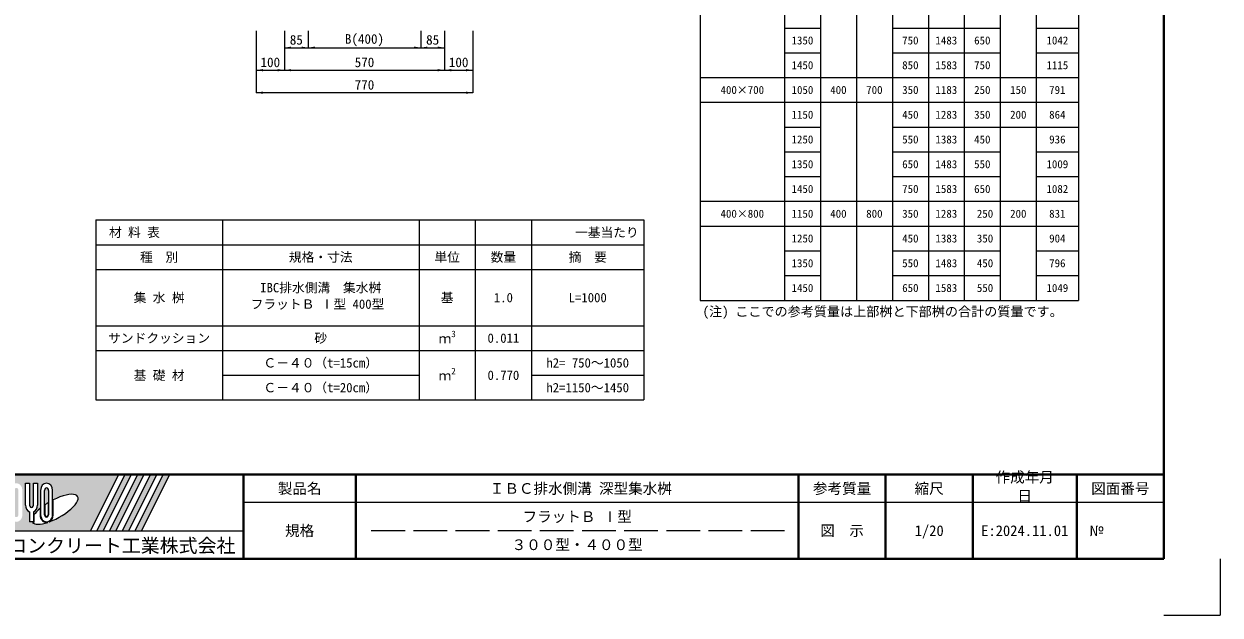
# Model space of a CAD drawing. Units: millimetres at full size, sheet at 1:20. Extents: x 0 to 8400, y 0 to 13400.
# Drawn here: x 4144 to 8400, y 0 to 2102 of the extents above; entities that cross this region are included whole.
import ezdxf
from ezdxf.enums import TextEntityAlignment as Align

# ---------------------------------------------------------------- set-up
doc = ezdxf.new("R2010")
doc.units = ezdxf.units.MM
doc.header["$LTSCALE"] = 20
doc.linetypes.add('DASHED', pattern=[7.5, 6, -1.5])
for name, color, linetype, lineweight in [('Defpoints_3', 8, 'Continuous', 0), ('図枠', 7, 'Continuous', 5), ('寸法・材料表', 7, 'Continuous', 13), ('寸法線', 7, 'Continuous', 13), ('補助線', 8, 'Continuous', 20)]:
    doc.layers.add(name, color=color, linetype=linetype, lineweight=lineweight)
doc.styles.add('ＭＳ ゴシック', font='')
doc.styles.get('ＭＳ ゴシック').set_extended_font_data('MS Gothic')

# ---------------------------------------------------------------- blocks, each defined once
blk = doc.blocks.new('filled_arrow')
at = {"color": 0, "linetype": 'Continuous', "lineweight": -2}
blk.add_solid([(7.5, 1.25), (0, 0), (7.5, -1.25)], dxfattribs=at)

msp = doc.modelspace()

# ---------------------------------------------------------------- hatches: boundary and pattern name
at = {"layer": '図枠'}
h = msp.add_hatch(color=256, dxfattribs=at)
h.paths.add_polyline_path([(3925, 500), (3925, 300), (4380.31, 300), (4480.31, 500)])
edge = h.paths.add_edge_path(flags=16)
edge.add_ellipse((4254.45, 376.16), major_axis=(80.81, 45.23), ratio=0.3471473, start_angle=-144.31122, end_angle=72.1899, ccw=False)
edge.add_ellipse((4224.52, 356.63), major_axis=(0, 27.5), ratio=0.8463542, start_angle=-160.70346, end_angle=-90)
edge.add_line((4247.8, 356.63), (4247.8, 409.06))
edge = h.paths.add_edge_path(flags=16)
edge.add_ellipse((4224.52, 443.37), major_axis=(0, 25.38), ratio=0.8463542, start_angle=-90, end_angle=90, ccw=False)
edge.add_line((4246.01, 443.37), (4246.01, 356.63))
edge.add_ellipse((4224.52, 356.63), major_axis=(0, 25.38), ratio=0.8463542, start_angle=90, end_angle=-90, ccw=False)
edge.add_line((4203.04, 356.63), (4203.04, 443.37))
edge = h.paths.add_edge_path(flags=16)
edge.add_line((4231.69, 443.37), (4231.69, 356.63))
edge.add_ellipse((4224.52, 356.63), major_axis=(0, 8.46), ratio=0.8463542, start_angle=90, end_angle=-90, ccw=False)
edge.add_line((4217.36, 356.63), (4217.36, 443.37))
edge.add_ellipse((4224.52, 443.37), major_axis=(0, 8.46), ratio=0.8463542, start_angle=-90, end_angle=90, ccw=False)
edge = h.paths.add_edge_path(flags=16)
edge.add_line((4229.9, 399.04), (4229.9, 356.63))
edge.add_ellipse((4224.52, 356.63), major_axis=(0, 6.35), ratio=0.8463542, start_angle=90, end_angle=-90, ccw=False)
edge.add_line((4219.15, 356.63), (4219.15, 392.09))
edge.add_ellipse((4254.45, 376.16), major_axis=(80.81, 45.23), ratio=0.3471473, start_angle=107.79174, end_angle=126.47132, ccw=False)
edge = h.paths.add_edge_path(flags=16)
edge.add_ellipse((4170.81, 391.01), major_axis=(0, 25.38), ratio=0.8463542, start_angle=-163.34117, end_angle=-90, ccw=False)
edge.add_line((4177.97, 367.08), (4177.97, 331.25))
edge.add_line((4177.97, 331.25), (4163.65, 331.25))
edge.add_line((4163.65, 331.25), (4163.65, 367.08))
edge.add_ellipse((4170.81, 391.01), major_axis=(0, 25.38), ratio=0.8463542, start_angle=90, end_angle=163.34117, ccw=False)
edge.add_line((4149.33, 391.01), (4149.33, 468.75))
edge.add_line((4149.33, 468.75), (4163.65, 468.75))
edge.add_line((4163.65, 468.75), (4163.65, 391.01))
edge.add_ellipse((4170.81, 391.01), major_axis=(0, 8.46), ratio=0.8463542, start_angle=90, end_angle=-90)
edge.add_line((4177.97, 391.01), (4177.97, 468.75))
edge.add_line((4177.97, 468.75), (4192.3, 468.75))
edge.add_line((4192.3, 468.75), (4192.3, 391.01))
edge = h.paths.add_edge_path(flags=16)
edge.add_line((4201.25, 378.53), (4201.25, 356.63))
edge.add_ellipse((4224.52, 356.63), major_axis=(0, 27.5), ratio=0.8463542, start_angle=90, end_angle=-171.54427)
edge.add_ellipse((4254.45, 376.16), major_axis=(80.81, 45.23), ratio=0.3471473, start_angle=-178.64954, end_angle=-148.29244, ccw=False)
edge.add_line((4174.89, 329.13), (4179.76, 329.13))
edge.add_line((4179.76, 329.13), (4179.76, 355.95))
edge.add_ellipse((4254.45, 376.16), major_axis=(80.81, 45.23), ratio=0.3471473, start_angle=148.21912, end_angle=165.90812, ccw=False)
edge = h.paths.add_edge_path(flags=16)
edge.add_ellipse((4117.1, 443.37), major_axis=(0, 25.38), ratio=0.8463542, start_angle=-90, end_angle=90, ccw=False)
edge.add_line((4138.59, 443.37), (4138.59, 356.63))
edge.add_ellipse((4117.1, 356.63), major_axis=(0, 25.38), ratio=0.8463542, start_angle=90, end_angle=-90, ccw=False)
edge.add_line((4095.62, 356.63), (4095.62, 443.37))
edge = h.paths.add_edge_path(flags=16)
edge.add_line((4124.26, 443.37), (4124.26, 356.63))
edge.add_ellipse((4117.1, 356.63), major_axis=(0, 8.46), ratio=0.8463542, start_angle=90, end_angle=-90, ccw=False)
edge.add_line((4109.94, 356.63), (4109.94, 443.37))
edge.add_ellipse((4117.1, 443.37), major_axis=(0, 8.46), ratio=0.8463542, start_angle=-90, end_angle=90, ccw=False)
h.paths.add_polyline_path([(4084.88, 468.75), (4084.88, 451.83), (4070.55, 451.83), (4070.55, 331.25), (4056.23, 331.25), (4056.23, 451.83), (4041.91, 451.83), (4041.91, 468.75)], flags=16)
for points in [[(4403, 300), (4425.69, 300), (4525.69, 500), (4503, 500)], [(4571.06, 500), (4548.38, 500), (4448.38, 300), (4471.06, 300)], [(4616.44, 500), (4593.75, 500), (4493.75, 300), (4516.44, 300)], [(4661.81, 500), (4639.12, 500), (4539.12, 300), (4561.81, 300)]]:
    msp.add_hatch(color=256, dxfattribs=at).paths.add_polyline_path(points)

# ---------------------------------------------------------------- linework, layer by layer
at = {"layer": 'Defpoints_3'}
for p, q in [((6550, 1822.86), (6850, 1822.86)), ((6978, 1822.86), (7234, 1822.86)), ((7618, 1734.86), (7746, 1734.86)), ((4400, 1404.62), (6350, 1404.62)), ((4400, 1404.62), (4400, 1316.62)), ((4850, 1404.62), (4850, 1316.62)), ((5550, 1404.62), (5550, 1316.62)), ((5750, 1404.62), (5750, 1316.62)), ((5950, 1404.62), (5950, 1316.62)), ((6350, 1404.62), (6350, 1316.62)), ((6550, 1382.86), (6850, 1382.86)), ((6978, 1382.86), (7234, 1382.86)), ((7618, 1382.86), (7746, 1382.86))]:
    msp.add_line(p, q, dxfattribs=at)
at = {"layer": 'Defpoints_3', "color": 7, "lineweight": 13}
for p in [(8400, 200), (8200, 0)]:
    msp.add_line(p, (8400, 0), dxfattribs=at)
at = {"layer": '図枠', "lineweight": 40}
for p, q in [((8200, 200), (8200, 5740)), ((400, 500), (8200, 500)), ((4925, 200), (4925, 500)), ((5325, 200), (5325, 500)), ((6900, 200), (6900, 500)), ((7210, 200), (7210, 500)), ((7520, 200), (7520, 500)), ((7890, 200), (7890, 500)), ((400, 200), (8200, 200))]:
    msp.add_line(p, q, dxfattribs=at)
at = {"layer": '図枠'}
for p, q in [((3925, 500), (4480.31, 500)), ((4149.33, 468.75), (4163.65, 468.75)), ((4149.33, 391.01), (4149.33, 468.75)), ((4163.65, 468.75), (4163.65, 391.01)), ((4177.97, 468.75), (4192.3, 468.75)), ((4177.97, 391.01), (4177.97, 468.75)), ((4192.3, 468.75), (4192.3, 391.01)), ((4480.31, 500), (4380.31, 300)), ((4503, 500), (4403, 300)), ((4525.69, 500), (4425.69, 300)), ((4548.38, 500), (4448.38, 300)), ((4571.06, 500), (4471.06, 300)), ((4593.75, 500), (4493.75, 300)), ((4616.44, 500), (4516.44, 300)), ((4639.12, 500), (4539.12, 300)), ((4661.81, 500), (4561.81, 300)), ((4203.04, 443.37), (4203.04, 356.63)), ((4217.36, 356.63), (4217.36, 443.37)), ((4231.69, 443.37), (4231.69, 356.63)), ((4246.01, 356.63), (4246.01, 443.37)), ((4219.15, 356.63), (4219.15, 392.09)), ((4229.9, 399.04), (4229.9, 356.63)), ((4247.8, 356.63), (4247.8, 409.06)), ((4163.65, 367.08), (4163.65, 331.25)), ((4177.97, 367.08), (4177.97, 331.25)), ((4179.76, 355.95), (4179.76, 329.13)), ((4201.25, 378.53), (4201.25, 356.63)), ((3925, 300), (4380.31, 300)), ((4177.97, 331.25), (4163.65, 331.25)), ((4174.89, 329.13), (4179.76, 329.13)), ((4403, 300), (4425.69, 300)), ((4448.38, 300), (4471.06, 300)), ((4493.75, 300), (4516.44, 300)), ((4539.12, 300), (4561.81, 300))]:
    msp.add_line(p, q, dxfattribs=at)
at = {"layer": '図枠', "lineweight": 13}
msp.add_line((8200, 400), (4925, 400), dxfattribs=at)
at = {"layer": '図枠', "linetype": 'DASHED', "lineweight": 9}
msp.add_line((6850, 300), (5375, 300), dxfattribs=at)
at = {"layer": '図枠'}
for centre, major_axis, ratio, start_param, end_param in [((4224.52, 443.37), (0, 25.38), 0.846354, 4.712389, 7.8539816), ((4224.52, 443.37), (0, 8.46), 0.846354, 4.712389, 7.8539816), ((4254.45, 376.16), (80.81, 45.23), 0.347147, 4.2621853, 7.7429163), ((4170.81, 391.01), (0, 25.38), 0.846354, 1.5707963, 2.8017557), ((4170.81, 391.01), (0, 8.46), 0.846354, 1.5707963, 4.712389), ((4170.81, 391.01), (0, 25.38), 0.846354, 3.4814296, 4.712389), ((4254.45, 376.16), (80.81, 45.23), 0.347147, 1.6817405, 1.8219833), ((4254.45, 376.16), (80.81, 45.23), 0.347147, 2.0815197, 2.5155126), ((4224.52, 356.63), (0, 27.5), 0.846354, 1.5707963, 3.3154679), ((4224.52, 356.63), (0, 25.38), 0.846354, 1.5707963, 4.712389), ((4224.52, 356.63), (0, 8.46), 0.846354, 1.5707963, 4.712389), ((4224.52, 356.63), (0, 6.35), 0.846354, 1.5707963, 4.712389), ((4224.52, 356.63), (0, 27.5), 0.846354, 3.5338438, 4.712389), ((4254.45, 376.16), (80.81, 45.23), 0.347147, 3.2093975, 4.2004451)]:
    msp.add_ellipse(centre, major_axis=major_axis, ratio=ratio, start_param=start_param, end_param=end_param, dxfattribs=at)
at = {"layer": '寸法・材料表'}
for p, q in [((6550, 3934.86), (6550, 1118.86)), ((6978, 3934.86), (6978, 1118.86)), ((7746, 3934.86), (7746, 1118.86)), ((7896, 3934.86), (7896, 1118.86)), ((6850, 3846.86), (6850, 1118.86)), ((7106, 3846.86), (7106, 1118.86)), ((7234, 3846.86), (7234, 1118.86)), ((7362, 3846.86), (7362, 1118.86)), ((7490, 3846.86), (7490, 1118.86)), ((7618, 3846.86), (7618, 1118.86)), ((6850, 2086.86), (6978, 2086.86)), ((7234, 2086.86), (7618, 2086.86)), ((7746, 2086.86), (7896, 2086.86)), ((6850, 1998.86), (6978, 1998.86)), ((7234, 1998.86), (7618, 1998.86)), ((7746, 1998.86), (7896, 1998.86)), ((6550, 1910.86), (7896, 1910.86)), ((6850, 1822.86), (6978, 1822.86)), ((7234, 1822.86), (7896, 1822.86)), ((6850, 1734.86), (6978, 1734.86)), ((7234, 1734.86), (7618, 1734.86)), ((7746, 1734.86), (7896, 1734.86)), ((6850, 1646.86), (6978, 1646.86)), ((7234, 1646.86), (7618, 1646.86)), ((7746, 1646.86), (7896, 1646.86)), ((6850, 1558.86), (6978, 1558.86)), ((7234, 1558.86), (7618, 1558.86)), ((7746, 1558.86), (7896, 1558.86)), ((6550, 1470.86), (7896, 1470.86)), ((6850, 1382.86), (6978, 1382.86)), ((7234, 1382.86), (7618, 1382.86)), ((7746, 1382.86), (7896, 1382.86)), ((4400, 1316.62), (6350, 1316.62)), ((4400, 1316.62), (4400, 764.62)), ((4850, 1316.62), (4850, 764.62)), ((5550, 1316.62), (5550, 764.62)), ((5750, 1316.62), (5750, 764.62)), ((5950, 1316.62), (5950, 764.62)), ((6350, 1316.62), (6350, 764.62)), ((6850, 1294.86), (6978, 1294.86)), ((7234, 1294.86), (7618, 1294.86)), ((7746, 1294.86), (7896, 1294.86)), ((4400, 1228.62), (6350, 1228.62)), ((6850, 1206.86), (6978, 1206.86)), ((7234, 1206.86), (7618, 1206.86)), ((7746, 1206.86), (7896, 1206.86)), ((6550, 1118.86), (7896, 1118.86)), ((4400, 1028.62), (6350, 1028.62)), ((4400, 940.62), (6350, 940.62)), ((4850, 852.62), (5550, 852.62)), ((5950, 852.62), (6350, 852.62)), ((4400, 764.62), (6350, 764.62))]:
    msp.add_line(p, q, dxfattribs=at)
at = {"layer": '寸法線'}
for p, q in [((4970.69, 2077.07), (4970.69, 1937.07)), ((4970.69, 2077.07), (4970.69, 1857.07)), ((5070.69, 2077.07), (5070.69, 2017.07)), ((5070.69, 2077.07), (5070.69, 1937.07)), ((5070.69, 2077.07), (5070.69, 1937.07)), ((5155.69, 2077.07), (5155.69, 2017.07)), ((5155.69, 2077.07), (5155.69, 2017.07)), ((5555.69, 2077.07), (5555.69, 2017.07)), ((5555.69, 2077.07), (5555.69, 2017.07)), ((5640.69, 2077.07), (5640.69, 2017.07)), ((5640.69, 2077.07), (5640.69, 1937.07)), ((5640.69, 2077.07), (5640.69, 1937.07)), ((5740.69, 2077.07), (5740.69, 1937.07)), ((5740.69, 2077.07), (5740.69, 1857.07)), ((5070.69, 2017.07), (5155.69, 2017.07)), ((5155.69, 2017.07), (5555.69, 2017.07)), ((5555.69, 2017.07), (5640.69, 2017.07)), ((4970.69, 1937.07), (5070.69, 1937.07)), ((5070.69, 1937.07), (5640.69, 1937.07)), ((5640.69, 1937.07), (5740.69, 1937.07)), ((5740.69, 1857.07), (4970.69, 1857.07))]:
    msp.add_line(p, q, dxfattribs=at)
at = {"layer": '補助線', "lineweight": 13}
msp.add_line((3925, 300), (4925, 300), dxfattribs=at)

# ---------------------------------------------------------------- block references
at = {"layer": '寸法線', "xscale": 3.2, "yscale": 3.2}
for p in [(5070.69, 2017.07), (5155.69, 2017.07), (5555.69, 2017.07), (4970.69, 1937.07), (5070.69, 1937.07), (5640.69, 1937.07), (4970.69, 1857.07)]:
    msp.add_blockref('filled_arrow', p, dxfattribs=at)
at = {"layer": '寸法線', "xscale": 3.2, "yscale": 3.2, "rotation": 180}
for p in [(5155.69, 2017.07), (5555.69, 2017.07), (5640.69, 2017.07), (5070.69, 1937.07), (5640.69, 1937.07), (5740.69, 1937.07), (5740.69, 1857.07)]:
    msp.add_blockref('filled_arrow', p, dxfattribs=at)

# ---------------------------------------------------------------- texts
at = {"layer": '図枠', "style": 'ＭＳ ゴシック'}
for s, p in [('作成年月', (7601.4, 509.23)), ('日', (7679.1, 442.57))]:
    msp.add_text(s, height=37.98, dxfattribs=at).set_placement(p, align=Align.TOP_LEFT)
for s, height, p in [('製品名', 37.98, (5125, 450)), (' ＩＢＣ排水側溝 深型集水桝', 37.98, (6112.5, 450)), ('参考質量', 37.98, (7055, 450)), ('縮尺', 37.98, (7365, 450)), ('図面番号', 37.98, (8045, 450)), ('フラットＢ Ⅰ型', 37.98, (6112.5, 350)), ('規格', 37.98, (5125, 300)), ('図\u3000示', 37.98, (7055, 300)), ('1/20', 37.98, (7365, 300)), ('E:2024.11.01', 37.98, (7705, 300)), ('東洋コンクリート工業株式会社', 49.37, (4425, 246.88)), ('３００型・４００型', 37.98, (6112.5, 250))]:
    msp.add_text(s, height=height, dxfattribs=at).set_placement(p, align=Align.MIDDLE_CENTER)
msp.add_text('№', height=37.98, dxfattribs=at).set_placement((7934.35, 300), align=Align.MIDDLE_LEFT)
at = {"layer": '寸法・材料表', "style": 'ＭＳ ゴシック'}
for s, height, p in [('1350', 28.48, (6914, 2042.86)), ('750', 28.48, (7298, 2042.86)), ('1483', 28.48, (7426, 2042.86)), ('650', 28.48, (7554, 2042.86)), ('1042', 28.48, (7821, 2042.86)), ('1450', 28.48, (6914, 1954.86)), ('850', 28.48, (7298, 1954.86)), ('1583', 28.48, (7426, 1954.86)), ('750', 28.48, (7554, 1954.86)), ('1115', 28.48, (7821, 1954.86)), ('400×700', 28.48, (6700, 1866.86)), ('1050', 28.48, (6914, 1866.86)), ('400', 28.48, (7042, 1866.86)), ('700', 28.48, (7170, 1866.86)), ('350', 28.48, (7298, 1866.86)), ('1183', 28.48, (7426, 1866.86)), ('250', 28.48, (7554, 1866.86)), ('150', 28.48, (7682, 1866.86)), ('791', 28.48, (7821, 1866.86)), ('1150', 28.48, (6914, 1778.86)), ('450', 28.48, (7298, 1778.86)), ('1283', 28.48, (7426, 1778.86)), ('350', 28.48, (7554, 1778.86)), ('200', 28.48, (7682, 1778.86)), ('864', 28.48, (7821, 1778.86)), ('1250', 28.48, (6914, 1690.86)), ('550', 28.48, (7298, 1690.86)), ('1383', 28.48, (7426, 1690.86)), ('450', 28.48, (7554, 1690.86)), ('936', 28.48, (7821, 1690.86)), ('1350', 28.48, (6914, 1602.86)), ('650', 28.48, (7298, 1602.86)), ('1483', 28.48, (7426, 1602.86)), ('550', 28.48, (7554, 1602.86)), ('1009', 28.48, (7821, 1602.86)), ('1450', 28.48, (6914, 1514.86)), ('750', 28.48, (7298, 1514.86)), ('1583', 28.48, (7426, 1514.86)), ('650', 28.48, (7554, 1514.86)), ('1082', 28.48, (7821, 1514.86)), ('400×800', 28.48, (6700, 1426.86)), ('1150', 28.48, (6914, 1426.86)), ('400', 28.48, (7042, 1426.86)), ('800', 28.48, (7170, 1426.86)), ('350', 28.48, (7298, 1426.86)), ('1283', 28.48, (7426, 1426.86)), (' 250', 28.48, (7554, 1426.86)), ('200', 28.48, (7682, 1426.86)), ('831', 28.48, (7821, 1426.86)), ('\u3000\u3000\u3000一基当たり', 33.23, (6150, 1360.62)), ('1250', 28.48, (6914, 1338.86)), ('450', 28.48, (7298, 1338.86)), ('1383', 28.48, (7426, 1338.86)), (' 350', 28.48, (7554, 1338.86)), ('904', 28.48, (7821, 1338.86)), ('種\u3000別', 33.23, (4625, 1272.62)), ('規格・寸法', 33.23, (5200, 1272.62)), ('単位', 33.23, (5650, 1272.62)), ('数量', 33.23, (5850, 1272.62)), ('摘\u3000要', 33.23, (6150, 1272.62)), ('1350', 28.48, (6914, 1250.86)), ('550', 28.48, (7298, 1250.86)), ('1483', 28.48, (7426, 1250.86)), (' 450', 28.48, (7554, 1250.86)), ('796', 28.48, (7821, 1250.86)), ('集 水 桝', 33.23, (4625, 1128.62)), ('基', 33.23, (5650, 1128.62)), ('1450', 28.48, (6914, 1162.86)), ('650', 28.48, (7298, 1162.86)), ('1583', 28.48, (7426, 1162.86)), (' 550', 28.48, (7554, 1162.86)), ('1049', 28.48, (7821, 1162.86)), ('1.0', 33.23, (5850, 1128.62)), ('L=1000', 33.23, (6150, 1128.62)), ('サンドクッション', 33.23, (4625, 984.62)), ('砂', 33.23, (5200, 984.62)), ('0.011', 33.23, (5850, 984.62)), ('Ｃ－４０（t=15cm）', 33.23, (5200, 896.62)), ('h2= 750～1050', 33.23, (6150, 896.62)), ('基 礎 材', 33.23, (4625, 852.62)), ('0.770', 33.23, (5850, 852.62)), ('Ｃ－４０（t=20cm）', 33.23, (5200, 808.62)), ('h2=1150～1450', 33.23, (6150, 808.62))]:
    msp.add_text(s, height=height, dxfattribs=at).set_placement(p, align=Align.MIDDLE_CENTER)
msp.add_text('\u3000材 料 表', height=33.23, dxfattribs=at).set_placement((4401.2, 1360.62), align=Align.MIDDLE_LEFT)
for s, p in [('IBC排水側溝\u3000集水桝', (4984.71, 1180.45)), ('フラットＢ Ⅰ型 400型 ', (4950.71, 1122.12))]:
    msp.add_text(s, height=33.23, dxfattribs=at).set_placement(p, align=Align.TOP_LEFT)
for s, height, p in [('(注) ここでの参考質量は上部桝と下部桝の合計の質量です。', 34.18, (6558.58, 1051.83)), ('ｍ', 33.23, (5619.41, 956.51)), ('3', 23.26, (5664.73, 981.01)), ('ｍ', 33.23, (5619.41, 824.51)), ('2', 23.26, (5664.73, 849.01))]:
    msp.add_text(s, height=height, dxfattribs=at).set_placement(p, align=Align.BOTTOM_LEFT)
at = {"layer": '寸法線', "style": 'ＭＳ ゴシック'}
for s, p in [('85', (5113.19, 2045.07)), ('B(400)', (5355.69, 2048.08)), ('85', (5598.19, 2045.07)), ('100', (5020.69, 1965.07)), ('570', (5355.69, 1965.07)), ('100', (5690.69, 1965.07)), ('770', (5355.69, 1885.07))]:
    msp.add_text(s, height=34.18, dxfattribs=at).set_placement(p, align=Align.MIDDLE_CENTER)

doc.saveas('drawing.dxf')
